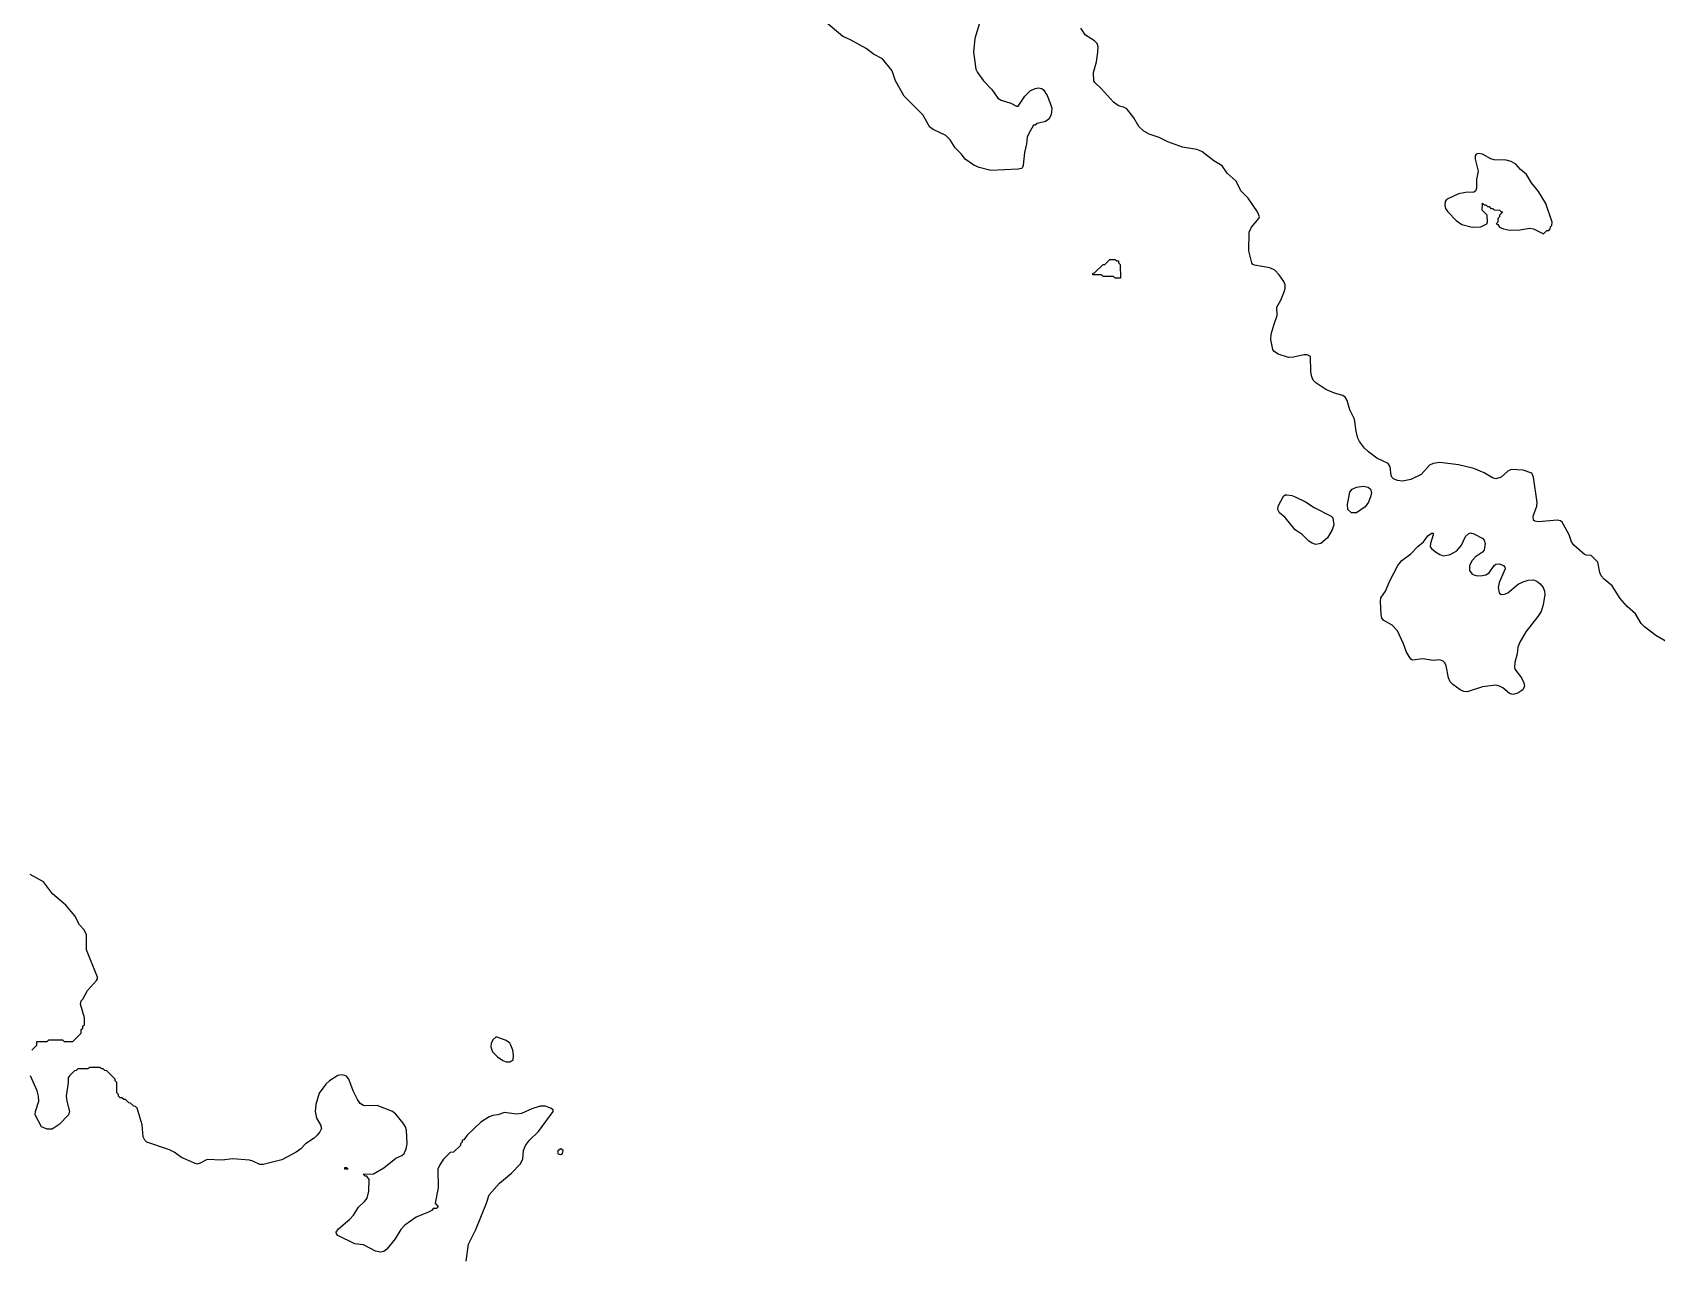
# Model space of a CAD drawing. Extents: x 474277 to 475042, y 254928 to 255625.
# Drawn here: x 474694.8 to 474768, y 255327.8 to 255383 of the extents above; entities that cross this region are included whole.
import ezdxf

# ---------------------------------------------------------------- set-up
doc = ezdxf.new("R2010")
doc.units = 0
doc.header["$MEASUREMENT"] = 0
doc.layers.add('BaseMapV2_DTM_export_MonNov09090547073261 — entities', color=1, linetype='CONTINUOUS')

msp = doc.modelspace()

# ---------------------------------------------------------------- linework, layer by layer
at = {"layer": 'BaseMapV2_DTM_export_MonNov09090547073261 — entities', "color": 15, "linetype": 'Continuous', "true_color": 0xb7484b}
for points in [[(474737.471, 255383.439, 85.25), (474737.26, 255382.749, 85.25), (474737.209, 255382.135, 85.25), (474737.306, 255381.368, 85.25), (474737.378, 255381.213, 85.25), (474737.661, 255380.832, 85.25), (474738.032, 255380.448, 85.25), (474738.298, 255380.053, 85.25), (474738.451, 255379.968, 85.25), (474738.892, 255379.835, 85.25), (474739.141, 255379.686, 85.25), (474739.218, 255379.686, 85.25), (474739.519, 255380.142, 85.25), (474739.755, 255380.381, 85.25), (474739.985, 255380.495, 85.25), (474740.138, 255380.513, 85.25), (474740.291, 255380.483, 85.25), (474740.368, 255380.426, 85.25), (474740.521, 255380.168, 85.25), (474740.668, 255379.835, 85.25), (474740.735, 255379.605, 85.25), (474740.709, 255379.298, 85.25), (474740.598, 255379.102, 85.25), (474740.445, 255379.005, 85.25), (474740.069, 255378.915, 85.25), (474739.985, 255378.837, 85.25), (474739.908, 255378.834, 85.25), (474739.693, 255378.455, 85.25), (474739.631, 255378.301, 85.25), (474739.593, 255377.995, 85.25), (474739.497, 255377.611, 85.25), (474739.448, 255377.035, 85.25), (474739.415, 255376.921, 85.25), (474739.371, 255376.882, 85.25), (474739.218, 255376.852, 85.25), (474737.991, 255376.794, 85.25), (474737.463, 255376.921, 85.25), (474737.224, 255377.037, 85.25), (474736.833, 255377.305, 85.25), (474736.67, 255377.535, 85.25), (474736.381, 255377.821, 85.25), (474736.151, 255378.169, 85.25), (474735.964, 255378.378, 85.25), (474735.384, 255378.643, 85.25), (474735.231, 255378.744, 85.25), (474734.917, 255379.298, 85.25), (474734.078, 255380.142, 85.25), (474733.688, 255380.832, 85.25), (474733.535, 255381.292, 85.25), (474733.104, 255381.829, 85.25), (474732.7, 255382.037, 85.25), (474732.368, 255382.289, 85.25), (474731.627, 255382.698, 85.25), (474731.32, 255382.829, 85.25), (474730.553, 255383.483, 85.25)], [(474768.508, 255355.516, 85.25), (474767.971, 255355.819, 85.25), (474767.466, 255356.219, 85.25), (474767.318, 255356.372, 85.25), (474767.051, 255356.804, 85.25), (474766.677, 255357.139, 85.25), (474766.361, 255357.492, 85.25), (474766.009, 255358.059, 85.25), (474765.638, 255358.366, 85.25), (474765.506, 255358.519, 85.25), (474765.442, 255358.672, 85.25), (474765.361, 255359.132, 85.25), (474765.058, 255359.435, 85.25), (474764.828, 255359.445, 85.25), (474764.751, 255359.482, 85.25), (474764.277, 255359.899, 85.25), (474764.174, 255360.052, 85.25), (474764.06, 255360.359, 85.25), (474763.754, 255360.933, 85.25), (474763.677, 255360.994, 85.25), (474763.524, 255361.023, 85.25), (474762.681, 255360.944, 85.25), (474762.519, 255360.973, 85.25), (474762.451, 255361.031, 85.25), (474762.442, 255361.203, 85.25), (474762.601, 255361.663, 85.25), (474762.618, 255361.816, 85.25), (474762.451, 255362.961, 85.25), (474762.374, 255363.143, 85.25), (474761.991, 255363.287, 85.25), (474761.454, 255363.317, 85.25), (474761.301, 255363.241, 85.25), (474760.999, 255362.966, 85.25), (474760.764, 255362.885, 85.25), (474760.61, 255362.927, 85.25), (474760.227, 255363.156, 85.25), (474759.767, 255363.357, 85.25), (474759.077, 255363.516, 85.25), (474758.233, 255363.625, 85.25), (474757.927, 255363.584, 85.25), (474757.773, 255363.513, 85.25), (474757.39, 255363.085, 85.25), (474756.93, 255362.861, 85.25), (474756.547, 255362.779, 85.25), (474756.32, 255362.813, 85.25), (474756.143, 255362.889, 85.25), (474756.068, 255362.966, 85.25), (474756.04, 255363.043, 85.25), (474755.989, 255363.426, 85.25), (474755.91, 255363.58, 85.25), (474755.396, 255363.824, 85.25), (474755.013, 255364.101, 85.25), (474754.834, 255364.27, 85.25), (474754.608, 255364.576, 85.25), (474754.534, 255364.73, 85.25), (474754.453, 255365.036, 85.25), (474754.384, 255365.573, 85.25), (474754.17, 255366.006, 85.25), (474754.058, 255366.417, 85.25), (474753.969, 255366.57, 85.25), (474753.863, 255366.646, 85.25), (474753.48, 255366.758, 85.25), (474753.096, 255366.922, 85.25), (474752.636, 255367.222, 85.25), (474752.518, 255367.337, 85.25), (474752.454, 255367.49, 85.25), (474752.41, 255367.72, 85.25), (474752.406, 255368.412, 85.25), (474752.253, 255368.485, 85.25), (474752.099, 255368.488, 85.25), (474751.639, 255368.37, 85.25), (474751.409, 255368.353, 85.25), (474750.949, 255368.509, 85.25), (474750.752, 255368.64, 85.25), (474750.699, 255368.717, 85.25), (474750.614, 255369.177, 85.25), (474750.628, 255369.407, 85.25), (474750.755, 255369.867, 85.25), (474750.9, 255370.25, 85.25), (474750.887, 255370.634, 85.25), (474751.06, 255370.94, 85.25), (474751.211, 255371.324, 85.25), (474751.256, 255371.477, 85.25), (474751.256, 255371.631, 85.25), (474751.196, 255371.784, 85.25), (474750.992, 255372.091, 85.25), (474750.796, 255372.303, 85.25), (474750.566, 255372.398, 85.25), (474749.876, 255372.518, 85.25), (474749.799, 255372.551, 85.25), (474749.749, 255372.627, 85.25), (474749.619, 255373.164, 85.25), (474749.636, 255374.008, 85.25), (474749.743, 255374.238, 85.25), (474750.075, 255374.621, 85.25), (474750.105, 255374.698, 85.25), (474750.012, 255374.928, 85.25), (474749.583, 255375.541, 85.25), (474749.262, 255375.873, 85.25), (474749.049, 255376.308, 85.25), (474748.649, 255376.676, 85.25), (474748.412, 255376.998, 85.25), (474748.038, 255377.228, 85.25), (474747.499, 255377.646, 85.25), (474747.269, 255377.742, 85.25), (474746.63, 255377.841, 85.25), (474745.965, 255378.083, 85.25), (474745.582, 255378.278, 85.25), (474745.122, 255378.429, 85.25), (474744.892, 255378.56, 85.25), (474744.662, 255378.772, 85.25), (474744.432, 255379.173, 85.25), (474744.125, 255379.568, 85.25), (474743.972, 255379.649, 85.25), (474743.742, 255379.711, 85.25), (474743.512, 255379.878, 85.25), (474742.975, 255380.481, 85.25), (474742.67, 255380.755, 85.25), (474742.63, 255380.832, 85.25), (474742.617, 255381.215, 85.25), (474742.745, 255381.69, 85.25), (474742.817, 255382.135, 85.25), (474742.823, 255382.365, 85.25), (474742.777, 255382.519, 85.25), (474742.668, 255382.633, 85.25), (474742.257, 255382.902, 85.25), (474742.042, 255383.209, 85.25)], [(474762.911, 255373.939, 85.25), (474763.064, 255374.087, 85.25), (474763.141, 255374.092, 85.25), (474763.209, 255374.161, 85.25), (474763.217, 255374.246, 85.25), (474763.286, 255374.314, 85.25), (474763.291, 255374.468, 85.25), (474763.015, 255375.311, 85.25), (474762.678, 255375.848, 85.25), (474762.36, 255376.231, 85.25), (474762.144, 255376.616, 85.25), (474761.867, 255376.845, 85.25), (474761.663, 255377.075, 85.25), (474761.454, 255377.198, 85.25), (474761.224, 255377.254, 85.25), (474760.687, 255377.276, 85.25), (474760.534, 255377.325, 85.25), (474760.15, 255377.522, 85.25), (474759.997, 255377.553, 85.25), (474759.866, 255377.535, 85.25), (474759.823, 255377.458, 85.25), (474759.82, 255377.305, 85.25), (474759.954, 255376.768, 85.25), (474759.889, 255376.384, 85.25), (474759.889, 255376.001, 85.25), (474759.844, 255375.857, 85.25), (474759.767, 255375.817, 85.25), (474759.384, 255375.801, 85.25), (474759.077, 255375.742, 85.25), (474758.54, 255375.483, 85.25), (474758.467, 255375.388, 85.25), (474758.453, 255375.234, 85.25), (474758.488, 255375.081, 85.25), (474758.586, 255374.928, 85.25), (474758.975, 255374.544, 85.25), (474759.23, 255374.358, 85.25), (474759.69, 255374.244, 85.25), (474760.074, 255374.259, 85.25), (474760.355, 255374.391, 85.25), (474760.377, 255374.468, 85.25), (474760.372, 255374.774, 85.25), (474760.148, 255375.004, 85.25), (474760.15, 255375.313, 85.25), (474760.227, 255375.239, 85.25), (474760.304, 255375.239, 85.25), (474760.38, 255375.166, 85.25), (474760.457, 255375.162, 85.25), (474760.534, 255375.085, 85.25), (474760.618, 255375.081, 85.25), (474760.687, 255375.012, 85.25), (474760.917, 255375.007, 85.25), (474760.994, 255374.936, 85.25), (474761.07, 255374.932, 85.25), (474760.922, 255374.774, 85.25), (474760.919, 255374.698, 85.25), (474760.845, 255374.621, 85.25), (474760.84, 255374.46, 85.25), (474760.772, 255374.391, 85.25), (474760.84, 255374.357, 85.25), (474760.93, 255374.238, 85.25), (474761.099, 255374.161, 85.25), (474761.377, 255374.106, 85.25), (474761.837, 255374.121, 85.25), (474762.297, 255374.195, 85.25), (474762.46, 255374.161, 85.25), (474762.911, 255373.939, 85.25)], [(474743.826, 255371.937, 85.25), (474743.588, 255371.935, 85.25), (474743.512, 255372.01, 85.25), (474743.052, 255372.01, 85.25), (474742.975, 255372.083, 85.25), (474742.592, 255372.088, 85.25), (474742.589, 255372.167, 85.25), (474742.668, 255372.172, 85.25), (474743.052, 255372.555, 85.25), (474743.128, 255372.559, 85.25), (474743.358, 255372.784, 85.25), (474743.588, 255372.785, 85.25), (474743.665, 255372.712, 85.25), (474743.742, 255372.712, 85.25), (474743.75, 255372.627, 85.25), (474743.818, 255372.559, 85.25), (474743.826, 255371.937, 85.25)], [(474752.873, 255359.976, 85.25), (474752.636, 255359.933, 85.25), (474752.483, 255359.983, 85.25), (474752.329, 255360.08, 85.25), (474752.023, 255360.376, 85.25), (474751.702, 255360.589, 85.25), (474751.256, 255361.142, 85.25), (474751.002, 255361.356, 85.25), (474750.925, 255361.509, 85.25), (474750.943, 255361.663, 85.25), (474751.179, 255362.112, 85.25), (474751.256, 255362.166, 85.25), (474751.333, 255362.173, 85.25), (474751.563, 255362.142, 85.25), (474751.716, 255362.084, 85.25), (474752.176, 255361.845, 85.25), (474752.559, 255361.593, 85.25), (474753.333, 255361.203, 85.25), (474753.4, 255361.126, 85.25), (474753.446, 255360.819, 85.25), (474753.379, 255360.589, 85.25), (474753.173, 255360.232, 85.25), (474752.873, 255359.976, 85.25)], [(474754.477, 255361.356, 85.25), (474754.246, 255361.354, 85.25), (474754.091, 255361.509, 85.25), (474754.065, 255361.739, 85.25), (474754.17, 255362.285, 85.25), (474754.277, 255362.429, 85.25), (474754.476, 255362.518, 85.25), (474754.783, 255362.556, 85.25), (474754.995, 255362.506, 85.25), (474755.106, 255362.429, 85.25), (474755.15, 255362.276, 85.25), (474755.123, 255362.123, 85.25), (474755.013, 255361.843, 85.25), (474754.86, 255361.621, 85.25), (474754.477, 255361.356, 85.25)], [(474761.746, 255353.228, 85.25), (474761.531, 255353.171, 85.25), (474761.377, 255353.205, 85.25), (474761.07, 255353.463, 85.25), (474760.917, 255353.544, 85.25), (474760.764, 255353.579, 85.25), (474760.15, 255353.517, 85.25), (474759.46, 255353.286, 85.25), (474759.307, 255353.3, 85.25), (474759.154, 255353.37, 85.25), (474758.812, 255353.612, 85.25), (474758.694, 255353.734, 85.25), (474758.626, 255353.918, 85.25), (474758.521, 255354.455, 85.25), (474758.463, 255354.589, 85.25), (474758.387, 255354.674, 85.25), (474758.233, 255354.727, 85.25), (474757.927, 255354.705, 85.25), (474757.467, 255354.766, 85.25), (474757.007, 255354.716, 85.25), (474756.93, 255354.757, 85.25), (474756.728, 255355.069, 85.25), (474756.59, 255355.452, 85.25), (474756.317, 255356.036, 85.25), (474756.087, 255356.284, 85.25), (474755.703, 255356.505, 85.25), (474755.618, 255356.602, 85.25), (474755.58, 255356.755, 85.25), (474755.551, 255357.369, 85.25), (474755.574, 255357.522, 85.25), (474755.78, 255357.831, 85.25), (474755.973, 255358.289, 85.25), (474756.334, 255358.979, 85.25), (474756.512, 255359.209, 85.25), (474756.93, 255359.51, 85.25), (474757.237, 255359.837, 85.25), (474757.498, 255360.052, 85.25), (474757.697, 255360.317, 85.25), (474757.85, 255360.44, 85.25), (474757.927, 255360.439, 85.25), (474757.938, 255360.359, 85.25), (474757.804, 255359.976, 85.25), (474757.802, 255359.822, 85.25), (474757.851, 255359.746, 85.25), (474758.036, 255359.592, 85.25), (474758.233, 255359.471, 85.25), (474758.387, 255359.42, 85.25), (474758.694, 255359.475, 85.25), (474759, 255359.643, 85.25), (474759.207, 255359.899, 85.25), (474759.387, 255360.282, 85.25), (474759.537, 255360.428, 85.25), (474759.614, 255360.447, 85.25), (474759.767, 255360.413, 85.25), (474760.166, 255360.206, 85.25), (474760.238, 255360.129, 85.25), (474760.278, 255359.976, 85.25), (474760.232, 255359.669, 85.25), (474760.15, 255359.577, 85.25), (474759.844, 255359.377, 85.25), (474759.696, 255359.209, 85.25), (474759.572, 255358.979, 85.25), (474759.577, 255358.749, 85.25), (474759.688, 255358.596, 85.25), (474759.767, 255358.555, 85.25), (474759.92, 255358.522, 85.25), (474760.15, 255358.533, 85.25), (474760.304, 255358.568, 85.25), (474760.457, 255358.656, 85.25), (474760.686, 255358.979, 85.25), (474760.764, 255359.036, 85.25), (474760.917, 255359.057, 85.25), (474761.109, 255358.979, 85.25), (474761.164, 255358.902, 85.25), (474761.171, 255358.826, 85.25), (474760.911, 255358.212, 85.25), (474760.864, 255357.982, 85.25), (474760.905, 255357.752, 85.25), (474760.994, 255357.672, 85.25), (474761.147, 255357.682, 85.25), (474761.301, 255357.749, 85.25), (474761.765, 255358.136, 85.25), (474761.991, 255358.247, 85.25), (474762.221, 255358.318, 85.25), (474762.451, 255358.33, 85.25), (474762.604, 255358.282, 85.25), (474762.757, 255358.159, 85.25), (474762.896, 255357.982, 85.25), (474762.955, 255357.829, 85.25), (474762.96, 255357.675, 85.25), (474762.894, 255357.215, 85.25), (474762.8, 255356.909, 85.25), (474762.657, 255356.679, 85.25), (474762.106, 255355.989, 85.25), (474761.845, 255355.529, 85.25), (474761.751, 255355.299, 85.25), (474761.726, 255354.992, 85.25), (474761.616, 255354.608, 85.25), (474761.592, 255354.378, 85.25), (474761.617, 255354.302, 85.25), (474761.914, 255353.919, 85.25), (474762.018, 255353.688, 85.25), (474762.043, 255353.535, 85.25), (474761.974, 255353.382, 85.25), (474761.746, 255353.228, 85.25)], [(474694.746, 255337.131, 85), (474694.968, 255337.356, 85), (474694.976, 255337.512, 85), (474695.436, 255337.518, 85), (474695.512, 255337.591, 85), (474696.126, 255337.591, 85), (474696.202, 255337.518, 85), (474696.586, 255337.518, 85), (474696.889, 255337.816, 85), (474696.961, 255337.893, 85), (474696.969, 255338.054, 85), (474697.038, 255338.123, 85), (474697.046, 255338.208, 85), (474697.115, 255338.276, 85), (474697.112, 255338.583, 85), (474696.944, 255339.197, 85), (474696.967, 255339.35, 85), (474697.046, 255339.429, 85), (474697.259, 255339.81, 85), (474697.657, 255340.27, 85), (474697.707, 255340.347, 85), (474697.712, 255340.423, 85), (474697.203, 255341.65, 85), (474697.213, 255342.34, 85), (474697.092, 255342.57, 85), (474696.893, 255342.772, 85), (474696.68, 255343.184, 85), (474696.279, 255343.668, 85), (474695.675, 255344.18, 85), (474695.277, 255344.717, 85), (474694.669, 255345.043, 85)], [(474716.368, 255336.641, 85), (474716.445, 255336.674, 85), (474716.461, 255336.896, 85), (474716.435, 255337.126, 85), (474716.347, 255337.356, 85), (474716.292, 255337.437, 85), (474716.138, 255337.556, 85), (474715.678, 255337.735, 85), (474715.528, 255337.586, 85), (474715.451, 255337.433, 85), (474715.434, 255337.28, 85), (474715.517, 255337.05, 85), (474715.745, 255336.82, 85), (474715.985, 255336.659, 85), (474716.138, 255336.6, 85), (474716.292, 255336.6, 85), (474716.368, 255336.641, 85)], [(474714.322, 255327.618, 85), (474714.432, 255328.385, 85), (474714.758, 255329.038, 85), (474715.244, 255330.225, 85), (474715.366, 255330.609, 85), (474715.832, 255331.129, 85), (474716.368, 255331.58, 85), (474716.765, 255331.989, 85), (474716.877, 255332.219, 85), (474716.92, 255332.602, 85), (474717.004, 255332.832, 85), (474717.179, 255333.062, 85), (474717.595, 255333.459, 85), (474718.25, 255334.366, 85), (474718.255, 255334.443, 85), (474718.136, 255334.519, 85), (474717.904, 255334.596, 85), (474717.672, 255334.597, 85), (474717.288, 255334.478, 85), (474716.828, 255334.264, 85), (474716.598, 255334.246, 85), (474716.062, 255334.31, 85), (474715.755, 255334.211, 85), (474715.525, 255334.187, 85), (474715.371, 255334.124, 85), (474714.988, 255333.883, 85), (474714.368, 255333.292, 85), (474714.221, 255333.088, 85), (474714.153, 255333.062, 85), (474714.148, 255332.986, 85), (474714.076, 255332.909, 85), (474714.068, 255332.829, 85), (474713.761, 255332.521, 85), (474713.608, 255332.518, 85), (474713.304, 255332.219, 85), (474713.15, 255331.989, 85), (474713.058, 255331.759, 85), (474713.066, 255330.916, 85), (474712.926, 255330.225, 85), (474713.071, 255330.068, 85), (474712.995, 255329.993, 85), (474712.841, 255329.991, 85), (474712.79, 255329.919, 85), (474712.659, 255329.842, 85), (474712.074, 255329.602, 85), (474711.563, 255329.229, 85), (474711.384, 255329.034, 85), (474711.129, 255328.615, 85), (474710.748, 255328.155, 85), (474710.618, 255328.056, 85), (474710.464, 255328.016, 85), (474710.234, 255328.066, 85), (474709.697, 255328.347, 85), (474709.314, 255328.389, 85), (474708.547, 255328.768, 85), (474708.476, 255328.845, 85), (474708.462, 255328.922, 85), (474708.577, 255329.075, 85), (474709.084, 255329.502, 85), (474709.242, 255329.689, 85), (474709.467, 255330.046, 85), (474709.751, 255330.302, 85), (474709.858, 255330.455, 85), (474709.935, 255330.762, 85), (474709.961, 255331.299, 85), (474709.851, 255331.448, 85), (474709.774, 255331.45, 85), (474709.689, 255331.529, 85), (474710.157, 255331.554, 85), (474710.618, 255331.822, 85), (474711.154, 255332.258, 85), (474711.423, 255332.372, 85), (474711.538, 255332.474, 85), (474711.629, 255332.679, 85), (474711.671, 255332.909, 85), (474711.635, 255333.522, 85), (474711.587, 255333.676, 85), (474711.492, 255333.829, 85), (474711.154, 255334.234, 85), (474711.001, 255334.367, 85), (474710.311, 255334.635, 85), (474709.774, 255334.618, 85), (474709.697, 255334.629, 85), (474709.544, 255334.727, 85), (474709.425, 255334.903, 85), (474709.237, 255335.297, 85), (474709.032, 255335.823, 85), (474708.931, 255335.948, 85), (474708.854, 255335.991, 85), (474708.701, 255336.011, 85), (474708.547, 255335.979, 85), (474708.164, 255335.746, 85), (474708.001, 255335.593, 85), (474707.704, 255335.189, 85), (474707.552, 255334.673, 85), (474707.527, 255334.366, 85), (474707.587, 255334.059, 85), (474707.764, 255333.753, 85), (474707.8, 255333.599, 85), (474707.734, 255333.446, 85), (474707.617, 255333.292, 85), (474707.474, 255333.158, 85), (474707.09, 255332.906, 85), (474706.875, 255332.679, 85), (474706.67, 255332.526, 85), (474706.017, 255332.184, 85), (474705.174, 255331.968, 85), (474705.02, 255331.97, 85), (474704.713, 255332.118, 85), (474704.56, 255332.16, 85), (474703.793, 255332.223, 85), (474703.333, 255332.169, 85), (474702.643, 255332.19, 85), (474702.337, 255332.035, 85), (474702.183, 255331.991, 85), (474701.493, 255332.28, 85), (474701.159, 255332.526, 85), (474700.956, 255332.636, 85), (474699.922, 255332.986, 85), (474699.836, 255333.062, 85), (474699.761, 255333.216, 85), (474699.715, 255333.753, 85), (474699.492, 255334.519, 85), (474699.423, 255334.588, 85), (474699.342, 255334.596, 85), (474699.193, 255334.741, 85), (474699.116, 255334.745, 85), (474698.963, 255334.898, 85), (474698.886, 255334.898, 85), (474698.809, 255334.975, 85), (474698.733, 255334.976, 85), (474698.656, 255335.053, 85), (474698.648, 255335.133, 85), (474698.579, 255335.201, 85), (474698.571, 255335.669, 85), (474698.503, 255335.738, 85), (474698.495, 255335.823, 85), (474698.119, 255336.202, 85), (474698.043, 255336.204, 85), (474697.966, 255336.278, 85), (474697.881, 255336.283, 85), (474697.813, 255336.352, 85), (474697.353, 255336.352, 85), (474697.276, 255336.28, 85), (474696.816, 255336.278, 85), (474696.739, 255336.203, 85), (474696.662, 255336.202, 85), (474696.436, 255335.976, 85), (474696.381, 255335.899, 85), (474696.383, 255335.669, 85), (474696.293, 255335.056, 85), (474696.319, 255334.826, 85), (474696.447, 255334.366, 85), (474696.394, 255334.213, 85), (474695.972, 255333.781, 85), (474695.666, 255333.561, 85), (474695.436, 255333.558, 85), (474695.183, 255333.676, 85), (474694.897, 255334.213, 85), (474694.909, 255334.366, 85), (474695.054, 255334.826, 85), (474695.04, 255335.056, 85), (474694.986, 255335.286, 85), (474694.689, 255335.976, 85)], [(474718.592, 255332.417, 85), (474718.669, 255332.467, 85), (474718.703, 255332.602, 85), (474718.592, 255332.671, 85), (474718.476, 255332.602, 85), (474718.445, 255332.526, 85), (474718.472, 255332.449, 85), (474718.592, 255332.417, 85)], [(474709.015, 255331.759, 85), (474708.854, 255331.757, 85), (474708.85, 255331.836, 85), (474708.931, 255331.84, 85), (474709.015, 255331.759, 85)]]:
    msp.add_polyline3d(points, dxfattribs=at)

doc.saveas('drawing.dxf')
